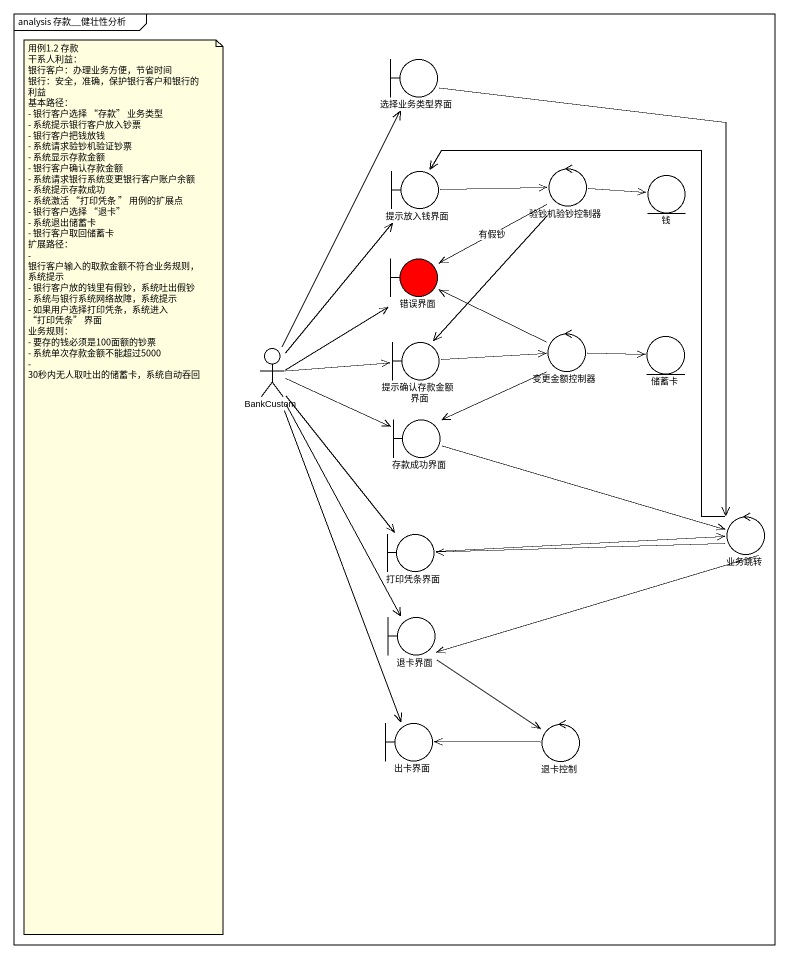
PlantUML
@startuml
mainframe analysis 存款__健壮性分析
boundary 选择业务类型界面
boundary 提示放入钱界面
control 验钞机验钞控制器
entity 钱
boundary 错误界面 #FF0000
boundary 提示确认存款金额界面
control 变更金额控制器
entity 储蓄卡
actor BankCustom
boundary 存款成功界面
boundary 打印凭条界面
control 业务跳转
boundary 退卡界面
boundary 出卡界面
control 退卡控制
选择业务类型界面 --> 业务跳转
提示放入钱界面 -right-> 验钞机验钞控制器
验钞机验钞控制器 -right-> 钱
验钞机验钞控制器 -left-> 错误界面 : 有假钞
验钞机验钞控制器 --> 提示确认存款金额界面
提示确认存款金额界面 -right-> 变更金额控制器
变更金额控制器 -left-> 错误界面
变更金额控制器 -right-> 储蓄卡
变更金额控制器 -left-> 存款成功界面
BankCustom -up-> 选择业务类型界面
BankCustom -up-> 提示放入钱界面
BankCustom -up-> 错误界面
BankCustom -right-> 提示确认存款金额界面
BankCustom -right-> 存款成功界面
BankCustom --> 打印凭条界面
BankCustom --> 退卡界面
BankCustom --> 出卡界面
存款成功界面 -right-> 业务跳转
打印凭条界面 -right-> 业务跳转
业务跳转 -up-> 提示放入钱界面
业务跳转 -left-> 打印凭条界面
业务跳转 -left-> 退卡界面
退卡界面 --> 退卡控制
退卡控制 -left-> 出卡界面
note as N1
  用例1.2 存款
  干系人利益：
  银行客户：办理业务方便，节省时间
  银行：安全，准确，保护银行客户和银行的利益
  基本路径：
  - 银行客户选择 “存款” 业务类型
  - 系统提示银行客户放入钞票
  - 银行客户把钱放钱
  - 系统请求验钞机验证钞票
  - 系统显示存款金额
  - 银行客户确认存款金额
  - 系统请求银行系统变更银行客户账户余额
  - 系统提示存款成功
  - 系统激活 “打印凭条 ” 用例的扩展点
  - 银行客户选择 “退卡”
  - 系统退出储蓄卡
  - 银行客户取回储蓄卡
  扩展路径：
  - 银行客户输入的取款金额不符合业务规则，系统提示
  - 银行客户放的钱里有假钞，系统吐出假钞
  - 系统与银行系统网络故障，系统提示
  - 如果用户选择打印凭条，系统进入 “打印凭条” 界面
  业务规则：
  - 要存的钱必须是100面额的钞票
  - 系统单次存款金额不能超过5000
  - 30秒内无人取吐出的储蓄卡，系统自动吞回
end note
@enduml
